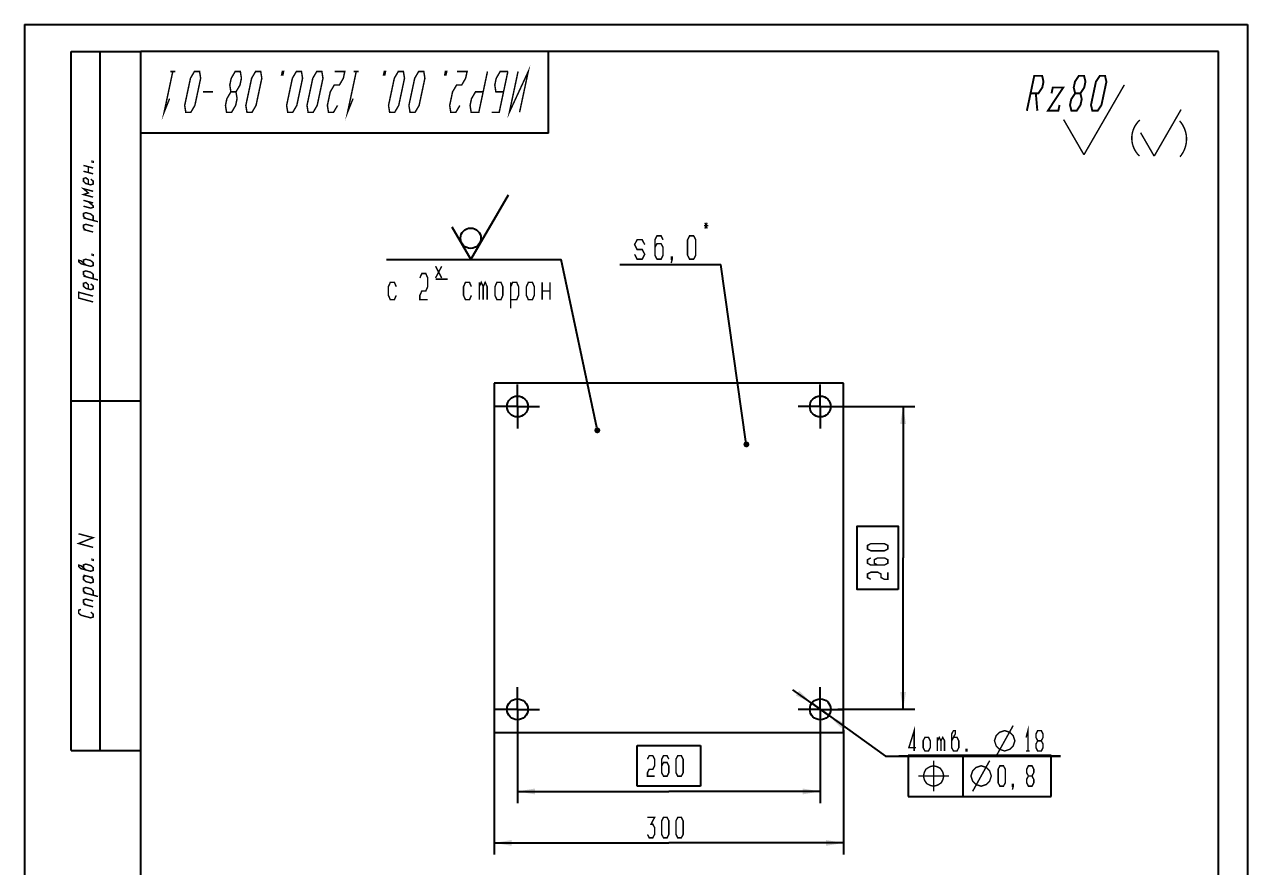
# Model space of a CAD drawing. Header units: millimetres. Extents: x 0 to 210, y 0 to 297.
# Drawn here: x 0 to 210, y 152.2 to 297 of the extents above; entities that cross this region are included whole.
import ezdxf

# ---------------------------------------------------------------- set-up
doc = ezdxf.new("R2010")
doc.units = ezdxf.units.MM
doc.header["$LTSCALE"] = 19.36
doc.linetypes.add('CENTER', pattern=[0.6, 0.375, -0.075, 0.075, -0.075])
doc.layers.get('0').update_dxf_attribs({"linetype": 'CONTINUOUS'})
doc.layers.add('ALL_AXIS', color=7, linetype='CONTINUOUS')
doc.layers.add('ALL_DIMENSIONS', color=7, linetype='CONTINUOUS')
doc.styles.get("Standard").update_dxf_attribs({"font": 'txt', "width": 0.7})
doc.dimstyles.new('DIMSTYLE_1', dxfattribs={"dimtxt": 3.5, "dimasz": 3, "dimexe": 0.18, "dimexo": 0.0625, "dimgap": 0.09, "dimtad": 1, "dimlfac": 5, "dimdsep": 46, "dimtxsty": 'STANDARD', "dimblk": '_FILLED', "dimblk1": '_FILLED', "dimblk2": '_FILLED', "dimcen": 0.09, "dimadec": 0, "dimazin": 0, "dimtp": 0.5, "dimtm": 0.5, "dimtfac": 1, "dimtofl": 0, "dimtmove": 0, "dimatfit": 3, "dimldrblk": '_FILLED', "dimfxl": 1, "dimtolj": 1, "dimarcsym": 0})
doc.dimstyles.new('DIMSTYLE_2', dxfattribs={"dimtxt": 3.5, "dimasz": 3, "dimexe": 0.18, "dimexo": 0.0625, "dimgap": 0.09, "dimtad": 1, "dimtih": 1, "dimtoh": 1, "dimlfac": 5, "dimdsep": 46, "dimtxsty": 'STANDARD', "dimblk": '_FILLED', "dimblk1": '_FILLED', "dimblk2": '_FILLED', "dimcen": 0.09, "dimadec": 0, "dimazin": 0, "dimtp": 0.2, "dimtm": 0.2, "dimtfac": 1, "dimtofl": 0, "dimtmove": 0, "dimatfit": 3, "dimldrblk": '_FILLED', "dimfxl": 1, "dimtolj": 1, "dimarcsym": 0})

# ---------------------------------------------------------------- blocks, each defined once
blk = doc.blocks.new('_FILLED')
at = {"color": 0, "linetype": 'BYBLOCK'}
blk.add_solid([(0, 0), (-1, 0.167), (-1, -0.167)], dxfattribs=at)
blk = doc.blocks.new('*D0')
at = {"layer": 'ALL_DIMENSIONS', "color": 2, "linetype": 'CONTINUOUS'}
for p, q in [((80.64, 175.81), (80.64, 154.46)), ((140.64, 175.81), (140.64, 154.46)), ((80.64, 156.46), (110.64, 156.46)), ((140.64, 156.46), (110.64, 156.46))]:
    blk.add_line(p, q, dxfattribs=at)
at = {"layer": 'ALL_DIMENSIONS', "color": 2, "linetype": 'CONTINUOUS', "xscale": 3, "yscale": 3, "zscale": 3, "rotation": 180}
blk.add_blockref('_FILLED', (80.64, 156.46), dxfattribs=at)
at = {"layer": 'ALL_DIMENSIONS', "color": 2, "linetype": 'CONTINUOUS', "xscale": 3, "yscale": 3, "zscale": 3}
blk.add_blockref('_FILLED', (140.64, 156.46), dxfattribs=at)
blk = doc.blocks.new('*D1')
at = {"layer": 'ALL_DIMENSIONS', "color": 2, "linetype": 'CONTINUOUS'}
for p, q in [((136.64, 179.4), (131.92, 182.77)), ((135.18, 180.44), (136.64, 179.4)), ((138.1, 178.35), (136.64, 179.4)), ((136.64, 179.4), (147.85, 171.37)), ((147.85, 171.37), (177.87, 171.37)), ((177.87, 171.37), (150.1, 171.37))]:
    blk.add_line(p, q, dxfattribs=at)
at = {"layer": 'ALL_DIMENSIONS', "color": 2, "linetype": 'CONTINUOUS', "xscale": 3, "yscale": 3, "zscale": 3}
for p, rotation in [((135.18, 180.44), 324.3881056152), ((138.1, 178.35), 144.3881056152)]:
    blk.add_blockref('_FILLED', p, dxfattribs=dict(at, rotation=rotation))
blk = doc.blocks.new('*D2')
at = {"layer": 'ALL_DIMENSIONS', "color": 2, "linetype": 'CONTINUOUS'}
for p, q in [((84.64, 175.46), (84.64, 163.3)), ((136.64, 175.28), (136.64, 163.3)), ((84.64, 165.3), (110.64, 165.3)), ((136.64, 165.3), (110.64, 165.3))]:
    blk.add_line(p, q, dxfattribs=at)
at = {"layer": 'ALL_DIMENSIONS', "color": 2, "linetype": 'CONTINUOUS', "xscale": 3, "yscale": 3, "zscale": 3, "rotation": 180}
blk.add_blockref('_FILLED', (84.64, 165.3), dxfattribs=at)
at = {"layer": 'ALL_DIMENSIONS', "color": 2, "linetype": 'CONTINUOUS', "xscale": 3, "yscale": 3, "zscale": 3}
blk.add_blockref('_FILLED', (136.64, 165.3), dxfattribs=at)
blk = doc.blocks.new('*D3')
at = {"layer": 'ALL_DIMENSIONS', "color": 2, "linetype": 'CONTINUOUS'}
for p, q in [((139.13, 231.4), (152.86, 231.4)), ((150.86, 231.4), (150.86, 205.4)), ((150.86, 179.4), (150.86, 205.4)), ((139.66, 179.4), (152.86, 179.4))]:
    blk.add_line(p, q, dxfattribs=at)
at = {"layer": 'ALL_DIMENSIONS', "color": 2, "linetype": 'CONTINUOUS', "xscale": 3, "yscale": 3, "zscale": 3}
for p, rotation in [((150.86, 231.4), 90), ((150.86, 179.4), 270)]:
    blk.add_blockref('_FILLED', p, dxfattribs=dict(at, rotation=rotation))
blk = doc.blocks.new('C_2_X_CTOPOH_LISTA_BL0', base_point=(80.22, 247.79))
at = {"color": 2, "linetype": 'CONTINUOUS'}
for p, q in [((79.86, 262.15), (83.1, 267.77)), ((73.39, 262.28), (76.64, 256.66)), ((76.64, 256.66), (79.88, 262.28)), ((62.18, 256.66), (92.18, 256.66)), ((98.25, 227.8), (92.18, 256.66))]:
    blk.add_line(p, q, dxfattribs=at)
at = {"color": 2, "linetype": 'CONTINUOUS', "const_width": 0.25}
for points in [[(67.89, 253.48), (68.23, 254.23), (68.91, 254.23), (69.24, 253.48), (69.24, 251.98), (68.91, 251.23), (68.23, 251.23), (67.89, 250.48), (67.89, 249.73), (69.24, 249.73)], [(70.59, 253.48), (71.64, 255.48)], [(70.59, 255.48), (71.64, 253.48)], [(63.84, 251.98), (63.51, 252.73), (62.83, 252.73), (62.49, 251.98), (62.49, 250.48), (62.83, 249.73), (63.51, 249.73), (63.84, 250.48)], [(70.59, 253.26), (72.69, 253.26)], [(76.74, 251.98), (76.41, 252.73), (75.73, 252.73), (75.39, 251.98), (75.39, 250.48), (75.73, 249.73), (76.41, 249.73), (76.74, 250.48)], [(78.09, 251.98), (78.43, 252.73), (78.77, 251.98), (78.77, 249.73)], [(78.09, 249.73), (78.09, 252.73)], [(78.77, 251.98), (79.11, 252.73), (79.44, 251.98), (79.44, 249.73)], [(80.79, 250.48), (81.13, 249.73), (81.81, 249.73), (82.14, 250.48), (82.14, 251.98), (81.81, 252.73), (81.13, 252.73), (80.79, 251.98), (80.79, 250.48)], [(83.49, 248.23), (83.49, 252.73)], [(83.49, 249.73), (84.51, 249.73), (84.84, 250.48), (84.84, 251.98), (84.51, 252.73), (83.83, 252.73), (83.49, 251.98)], [(86.19, 250.48), (86.53, 249.73), (87.21, 249.73), (87.54, 250.48), (87.54, 251.98), (87.21, 252.73), (86.53, 252.73), (86.19, 251.98), (86.19, 250.48)], [(88.89, 249.73), (88.89, 252.73)], [(90.24, 252.73), (90.24, 249.73)], [(88.89, 251.23), (90.24, 251.23)]]:
    blk.add_lwpolyline(points, dxfattribs=at)
at = {"color": 2, "linetype": 'CONTINUOUS', "const_width": 0.5}
blk.add_lwpolyline([(98.11, 227.31, 1), (98.61, 227.31, 1)], format="xyb", close=True, dxfattribs=at)
at = {"color": 2, "linetype": 'CONTINUOUS'}
blk.add_circle((76.62, 260.29), 1.75, dxfattribs=at)
blk = doc.blocks.new('S_LIST_BL1', base_point=(113.06, 244.16))
at = {"color": 2, "linetype": 'CONTINUOUS'}
for p in [(102.24, 255.78), (123.88, 225.38)]:
    blk.add_line(p, (119.54, 255.78), dxfattribs=at)
at = {"color": 2, "linetype": 'CONTINUOUS', "const_width": 0.25}
for points in [[(116.65, 262.45), (117.4, 262.45)], [(116.84, 262.95), (117.21, 261.95)], [(117.21, 262.95), (116.84, 261.95)], [(109.65, 260.03), (109.3, 260.7), (108.6, 260.7), (108.25, 260.03), (108.25, 257.36), (108.6, 256.7), (109.3, 256.7), (109.65, 257.36), (109.65, 258.7), (109.3, 259.36), (108.6, 259.36), (108.25, 258.7)], [(114.2, 256.7), (113.85, 257.36), (113.85, 260.03), (114.2, 260.7), (114.9, 260.7), (115.25, 260.03), (115.25, 257.36), (114.9, 256.7), (114.2, 256.7)], [(104.75, 257.53), (105.19, 256.7), (106.06, 256.7), (106.5, 257.53), (106.06, 258.36), (105.19, 258.36), (104.75, 259.2), (105.19, 260.03), (106.06, 260.03), (106.5, 259.2)], [(111.22, 256.7), (111.05, 256.7), (111.05, 257.03), (111.22, 257.03), (111.22, 256.7), (111.05, 256.03)]]:
    blk.add_lwpolyline(points, dxfattribs=at)
at = {"color": 2, "linetype": 'CONTINUOUS', "const_width": 0.5}
blk.add_lwpolyline([(123.7, 224.89, 1), (124.2, 224.89, 1)], format="xyb", close=True, dxfattribs=at)
blk = doc.blocks.new('STANDARD_BL2', base_point=(185.35, 280.72))
at = {"color": 2, "linetype": 'CONTINUOUS'}
for points, const_width in [([(172.11, 282.18), (173.38, 288.18), (174.73, 288.18), (174.97, 287.18), (174.76, 286.18), (174.1, 285.18), (172.75, 285.18)], 0.333), ([(181.3, 285.18), (181.96, 286.18), (182.17, 287.18), (181.93, 288.18), (181.03, 288.18), (180.37, 287.18), (180.16, 286.18), (180.4, 285.18)], 0.333), ([(183.36, 282.18), (183.12, 283.18), (183.97, 287.18), (184.63, 288.18), (185.53, 288.18), (185.77, 287.18), (184.92, 283.18), (184.26, 282.18), (183.36, 282.18)], 0.333), ([(176.35, 285.18), (176.56, 286.18), (178.36, 286.18), (175.71, 282.18), (177.51, 282.18), (177.72, 283.18)], 0.333), ([(181.91, 274.63), (188.85, 286.64)], 0.25), ([(173.65, 285.18), (173.91, 282.18)], 0.333), ([(179.76, 282.18), (180.66, 282.18), (181.32, 283.18), (181.53, 284.18), (181.3, 285.18), (180.4, 285.18), (179.73, 284.18), (179.52, 283.18), (179.76, 282.18)], 0.333), ([(193.97, 274.39), (198.59, 282.4)], 0.25), ([(181.91, 274.63), (178.42, 280.67)], 0.25), ([(193.97, 274.39), (191.64, 278.42)], 0.25)]:
    blk.add_lwpolyline(points, dxfattribs=dict(at, const_width=const_width))
at = {"color": 2, "linetype": 'CONTINUOUS', "const_width": 0.25}
for points in [[(191.5, 280.6, 0.433164), (191.43, 274.42)], [(198.4, 274.28, 0.372459), (198.35, 280.44)]]:
    blk.add_lwpolyline(points, format="xyb", dxfattribs=at)

msp = doc.modelspace()

# ---------------------------------------------------------------- linework, layer by layer
at = {"color": 7, "linetype": 'CONTINUOUS'}
for p, q in [((0, 297), (0, 0)), ((0, 297), (210, 297)), ((210, 297), (210, 0)), ((8, 172.3499), (8, 292.3499)), ((8, 292.3499), (20, 292.3499)), ((13, 172.3499), (13, 292.3499)), ((90, 292.3499), (20, 292.3499)), ((20, 278.3499), (20, 292.3499)), ((20, 172.3499), (20, 292.3499)), ((20, 5), (20, 292.3499)), ((205, 292.3499), (20, 292.3499)), ((90, 278.3499), (90, 292.3499)), ((205, 5), (205, 292.3499)), ((90, 278.3499), (20, 278.3499)), ((80.6402, 235.3964), (80.6402, 175.3964)), ((140.6402, 235.3964), (80.6402, 235.3964)), ((140.6402, 175.3964), (140.6402, 235.3964)), ((8, 232.3499), (20, 232.3499)), ((80.6402, 175.3964), (140.6402, 175.3964)), ((8, 172.3499), (20, 172.3499))]:
    msp.add_line(p, q, dxfattribs=at)
at = {"color": 2, "linetype": 'CONTINUOUS'}
for p, q in [((176.2754, 171.45), (151.7171, 171.45)), ((151.7171, 171.45), (151.7171, 164.45)), ((161.1962, 164.45), (161.1962, 171.45)), ((176.2754, 164.45), (176.2754, 171.45)), ((151.7171, 164.45), (176.2754, 164.45))]:
    msp.add_line(p, q, dxfattribs=at)
at = {"color": 2, "linetype": 'CONTINUOUS', "const_width": 0.25}
for points in [[(85.0121, 281.9281), (86.5, 288.9281), (83.2621, 281.9281), (84.75, 288.9281)], [(24.9143, 284.2614), (23.9809, 281.9281), (25.4688, 288.9281)], [(25.9063, 288.9281), (25.0312, 288.9281)], [(30.0625, 288.9281), (30.252, 287.7614), (29.2601, 283.0948), (28.5746, 281.9281), (27.6996, 281.9281), (27.5101, 283.0948), (28.502, 287.7614), (29.1875, 288.9281), (30.0625, 288.9281)], [(37.0625, 288.9281), (36.1875, 288.9281), (35.502, 287.7614), (35.254, 286.5948), (35.4436, 285.4281), (36.3186, 285.4281), (37.004, 286.5948), (37.252, 287.7614), (37.0625, 288.9281)], [(40.5625, 288.9281), (40.752, 287.7614), (39.7601, 283.0948), (39.0746, 281.9281), (38.1996, 281.9281), (38.0101, 283.0948), (39.002, 287.7614), (39.6875, 288.9281), (40.5625, 288.9281)], [(44.2812, 288.9281), (44.5, 288.9281), (44.376, 288.3448), (44.1573, 288.3448), (44.2812, 288.9281)], [(47.5625, 288.9281), (47.752, 287.7614), (46.7601, 283.0948), (46.0746, 281.9281), (45.1996, 281.9281), (45.0101, 283.0948), (46.002, 287.7614), (46.6875, 288.9281), (47.5625, 288.9281)], [(51.0625, 288.9281), (51.252, 287.7614), (50.2601, 283.0948), (49.5746, 281.9281), (48.6996, 281.9281), (48.5101, 283.0948), (49.502, 287.7614), (50.1875, 288.9281), (51.0625, 288.9281)], [(53.7601, 283.0948), (53.0746, 281.9281), (52.1996, 281.9281), (52.0101, 283.0948), (52.5061, 285.4281), (53.1915, 286.5948), (54.0665, 286.5948), (54.752, 287.7614), (55, 288.9281), (53.25, 288.9281)], [(56.4143, 284.2614), (55.4809, 281.9281), (56.9687, 288.9281)], [(57.4063, 288.9281), (56.5312, 288.9281)], [(61.7812, 288.9281), (62, 288.9281), (61.876, 288.3448), (61.6573, 288.3448), (61.7812, 288.9281)], [(65.0625, 288.9281), (65.252, 287.7614), (64.2601, 283.0948), (63.5746, 281.9281), (62.6996, 281.9281), (62.5101, 283.0948), (63.502, 287.7614), (64.1875, 288.9281), (65.0625, 288.9281)], [(68.5625, 288.9281), (68.752, 287.7614), (67.7601, 283.0948), (67.0746, 281.9281), (66.1996, 281.9281), (66.0101, 283.0948), (67.002, 287.7614), (67.6875, 288.9281), (68.5625, 288.9281)], [(72.2813, 288.9281), (72.5, 288.9281), (72.376, 288.3448), (72.1573, 288.3448), (72.2813, 288.9281)], [(74.7601, 283.0948), (74.0746, 281.9281), (73.1996, 281.9281), (73.0101, 283.0948), (73.5061, 285.4281), (74.1915, 286.5948), (75.0665, 286.5948), (75.752, 287.7614), (76, 288.9281), (74.25, 288.9281)], [(79.5, 288.9281), (78.0121, 281.9281), (76.6996, 281.9281), (76.5101, 283.0948), (76.7581, 284.2614), (77.4435, 285.4281), (78.7561, 285.4281)], [(83, 288.9281), (81.5121, 281.9281), (80.1996, 281.9281)], [(83, 288.9281), (81.6875, 288.9281), (81.002, 287.7614), (80.754, 286.5948), (80.9435, 285.4281), (82.256, 285.4281)], [(32.3811, 285.4281), (30.6311, 285.4281)], [(35.4436, 285.4281), (34.7581, 284.2614), (34.5101, 283.0948), (34.6996, 281.9281), (35.5746, 281.9281), (36.2601, 283.0948), (36.5081, 284.2614), (36.3186, 285.4281)], [(11.7941, 273.4749), (11.7941, 273.3499), (11.5858, 273.4057), (11.5858, 273.5307), (11.7941, 273.4749)], [(10.1274, 272.7965), (11.7941, 272.3499)], [(11.7941, 271.3499), (10.1274, 271.7965)], [(10.9608, 271.5732), (10.9608, 272.5732)], [(11.7941, 267.3499), (10.1274, 267.7965), (10.9608, 268.0732), (10.1274, 268.7965), (11.7941, 268.3499)], [(10.9608, 269.5732), (10.9608, 270.3232), (10.5441, 270.6848), (10.1274, 270.5465), (10.1274, 270.0465), (10.5441, 269.6848), (11.3774, 269.4615), (11.7941, 269.5999), (11.7941, 270.0999), (11.3774, 270.4616)], [(10.1274, 266.7965), (11.7941, 266.3499)], [(10.1274, 265.7965), (11.3774, 265.4615), (11.7941, 265.5999), (11.7941, 265.8499), (10.9608, 266.5732)], [(11.7941, 263.3499), (11.7941, 264.0999), (11.3774, 264.4615), (10.5441, 264.6848), (10.1274, 264.5465), (10.1274, 264.0465), (10.5441, 263.6848)], [(12.6274, 263.1266), (10.1274, 263.7965)], [(10.5441, 261.6848), (10.1274, 262.0465), (10.1274, 262.5465), (10.5441, 262.6848), (11.7941, 262.3499)], [(11.7941, 261.3499), (10.1274, 261.7965)], [(10.5441, 255.6848), (9.7108, 256.4081), (9.2941, 256.5198), (9.2941, 256.2698), (9.7108, 255.9081), (11.3774, 255.4616), (11.7941, 255.5999), (11.7941, 256.0999), (11.3774, 256.4615), (10.5441, 256.6848), (10.1274, 256.5465), (10.1274, 256.0465)], [(11.7941, 257.4749), (11.7941, 257.3499), (11.5858, 257.4057), (11.5858, 257.5307), (11.7941, 257.4749)], [(11.7941, 253.3499), (11.7941, 254.0999), (11.3774, 254.4615), (10.5441, 254.6848), (10.1274, 254.5465), (10.1274, 254.0465), (10.5441, 253.6848)], [(12.6274, 253.1266), (10.1274, 253.7965)], [(10.9608, 251.5732), (10.9608, 252.3232), (10.5441, 252.6848), (10.1274, 252.5465), (10.1274, 252.0465), (10.5441, 251.6848), (11.3774, 251.4615), (11.7941, 251.5999), (11.7941, 252.0999), (11.3774, 252.4615)], [(11.7941, 249.3499), (9.2941, 250.0198), (9.2941, 251.0198), (11.7941, 250.3499)], [(11.7941, 207.2041), (9.2941, 207.8739), (11.7941, 208.8707), (9.2941, 209.5406)], [(10.5441, 203.3307), (9.7108, 204.054), (9.2941, 204.1656), (9.2941, 203.9156), (9.7108, 203.554), (11.3774, 203.1074), (11.7941, 203.2457), (11.7941, 203.7457), (11.3774, 204.1074), (10.5441, 204.3307), (10.1274, 204.1923), (10.1274, 203.6923)], [(11.7941, 205.1207), (11.7941, 204.9957), (11.5858, 205.0516), (11.5858, 205.1766), (11.7941, 205.1207)], [(10.1274, 202.4423), (11.3774, 202.1074), (11.7941, 202.1207)], [(10.5441, 202.3307), (10.1274, 202.1923), (10.1274, 201.6923), (10.5441, 201.3307), (11.3774, 201.1074), (11.7941, 201.2457), (11.7941, 201.7457), (11.3774, 202.1074)], [(11.7941, 198.9957), (11.7941, 199.7457), (11.3774, 200.1074), (10.5441, 200.3307), (10.1274, 200.1923), (10.1274, 199.6923), (10.5441, 199.3307)], [(12.6274, 198.7724), (10.1274, 199.4423)], [(10.5441, 197.3307), (10.1274, 197.6923), (10.1274, 198.1923), (10.5441, 198.3307), (11.7941, 197.9957)], [(11.7941, 196.9957), (10.1274, 197.4423)], [(9.7108, 196.554), (9.2941, 196.4156), (9.2941, 195.9156), (9.7108, 195.554), (11.3774, 195.1074), (11.7941, 195.2457), (11.7941, 195.7457), (11.3774, 196.1074)], [(156.0921, 165.325), (156.0921, 170.575)], [(162.8004, 165.325), (165.7171, 170.575)], [(153.4671, 167.95), (158.7171, 167.95)], [(154.342, 167.95), (154.4879, 167.3667), (154.6337, 167.075), (154.9254, 166.6375), (155.5087, 166.3458), (156.0921, 166.2), (156.6754, 166.3458), (156.9671, 166.4916), (157.4046, 166.7833), (157.6962, 167.3667), (157.842, 167.95), (157.6962, 168.5333), (157.5504, 168.825), (157.2587, 169.2625), (156.6754, 169.5542), (156.0921, 169.7), (155.5087, 169.5542), (155.2171, 169.4083), (154.7796, 169.1167), (154.4879, 168.5333), (154.342, 167.95)], [(162.5087, 167.95), (162.8004, 168.825), (163.3837, 169.4083), (164.2587, 169.7), (165.1337, 169.4083), (165.7171, 168.825), (166.0087, 167.95), (165.7171, 167.075), (165.1337, 166.4916), (164.2587, 166.2), (163.3837, 166.4916), (162.8004, 167.075), (162.5087, 167.95)], [(167.4816, 166.2), (167.1754, 166.7833), (167.1754, 169.1167), (167.4816, 169.7), (168.0941, 169.7), (168.4004, 169.1167), (168.4004, 166.7833), (168.0941, 166.2), (167.4816, 166.2)], [(172.9941, 167.95), (173.3004, 168.5333), (173.3004, 169.1167), (172.9941, 169.7), (172.3816, 169.7), (172.0754, 169.1167), (172.0754, 168.5333), (172.3816, 167.95)], [(172.3816, 166.2), (172.9941, 166.2), (173.3004, 166.7833), (173.3004, 167.3667), (172.9941, 167.95), (172.3816, 167.95), (172.0754, 167.3667), (172.0754, 166.7833), (172.3816, 166.2)], [(169.7785, 166.2), (169.6254, 166.2), (169.6254, 166.4916), (169.7785, 166.4916), (169.7785, 166.2), (169.6254, 165.6166)]]:
    msp.add_lwpolyline(points, dxfattribs=at)
at = {"layer": 'ALL_AXIS', "color": 7, "linetype": 'CENTER'}
for p, q in [((84.6402, 231.3964), (84.6402, 235.1964)), ((136.6402, 231.3964), (136.6402, 235.1964)), ((84.6402, 231.3964), (80.8402, 231.3964)), ((84.6402, 231.3964), (84.6402, 227.5964)), ((84.6402, 231.3964), (88.4402, 231.3964)), ((136.6402, 231.3964), (132.8402, 231.3964)), ((136.6402, 231.3964), (136.6402, 227.5964)), ((136.6402, 231.3964), (140.4402, 231.3964)), ((84.6402, 179.3964), (84.6402, 183.1964)), ((136.6402, 179.3964), (136.6402, 183.1964)), ((84.6402, 179.3964), (80.8402, 179.3964)), ((84.6402, 179.3964), (84.6402, 175.5964)), ((84.6402, 179.3964), (88.4402, 179.3964)), ((136.6402, 179.3964), (132.8402, 179.3964)), ((136.6402, 179.3964), (140.4402, 179.3964)), ((136.6402, 179.3964), (136.6402, 175.5964))]:
    msp.add_line(p, q, dxfattribs=at)
at = {"layer": 'ALL_AXIS', "color": 7, "linetype": 'CONTINUOUS'}
for centre in [(84.6402, 231.3964), (136.6402, 231.3964), (84.6402, 179.3964), (136.6402, 179.3964)]:
    msp.add_circle(centre, 1.8, dxfattribs=at)
at = {"layer": 'ALL_DIMENSIONS', "color": 2, "linetype": 'CONTINUOUS'}
for p, q in [((105.2152, 173.1786), (116.0652, 173.1786)), ((105.2152, 166.1786), (105.2152, 173.1786)), ((116.0652, 173.1786), (116.0652, 166.1786)), ((116.0652, 166.1786), (105.2152, 166.1786))]:
    msp.add_line(p, q, dxfattribs=at)
msp.add_lwpolyline([(149.9877, 199.9714), (142.9877, 199.9714), (142.9877, 210.8214), (149.9877, 210.8214), (149.9877, 199.9714)], dxfattribs=at)
at = {"layer": 'ALL_DIMENSIONS', "color": 2, "linetype": 'CONTINUOUS', "const_width": 0.25}
for points in [[(148.2377, 206.9276), (147.6544, 206.6214), (145.321, 206.6214), (144.7377, 206.9276), (144.7377, 207.5401), (145.321, 207.8464), (147.6544, 207.8464), (148.2377, 207.5401), (148.2377, 206.9276)], [(145.321, 205.3964), (144.7377, 205.0901), (144.7377, 204.4776), (145.321, 204.1714), (147.6544, 204.1714), (148.2377, 204.4776), (148.2377, 205.0901), (147.6544, 205.3964), (146.4877, 205.3964), (145.9044, 205.0901), (145.9044, 204.4776), (146.4877, 204.1714)], [(145.321, 201.7214), (144.7377, 202.0276), (144.7377, 202.6401), (145.321, 202.9464), (146.4877, 202.9464), (147.071, 202.6401), (147.071, 202.0276), (147.6544, 201.7214), (148.2377, 201.7214), (148.2377, 202.9464)], [(152.7701, 172.2421), (152.7701, 175.7421), (151.8513, 172.8254), (153.0763, 172.8254)], [(166.843, 171.3671), (169.7596, 176.6171)], [(171.9836, 174.5754), (172.2899, 175.7421), (172.2899, 172.2421)], [(154.3013, 172.8254), (154.6076, 172.2421), (155.2201, 172.2421), (155.5263, 172.8254), (155.5263, 173.9921), (155.2201, 174.5754), (154.6076, 174.5754), (154.3013, 173.9921), (154.3013, 172.8254)], [(156.7513, 173.9921), (157.0576, 174.5754), (157.3638, 173.9921), (157.3638, 172.2421)], [(156.7513, 172.2421), (156.7513, 174.5754)], [(157.3638, 173.9921), (157.6701, 174.5754), (157.9763, 173.9921), (157.9763, 172.2421)], [(159.2013, 173.9921), (159.8138, 175.1588), (159.8138, 175.7421), (159.5076, 175.7421), (159.2013, 175.1588), (159.2013, 172.8254), (159.5076, 172.2421), (160.1201, 172.2421), (160.4263, 172.8254), (160.4263, 173.9921), (160.1201, 174.5754), (159.5076, 174.5754)], [(166.5513, 173.9921), (166.843, 174.8671), (167.4263, 175.4504), (168.3013, 175.7421), (169.1763, 175.4504), (169.7596, 174.8671), (170.0513, 173.9921), (169.7596, 173.1171), (169.1763, 172.5338), (168.3013, 172.2421), (167.4263, 172.5338), (166.843, 173.1171), (166.5513, 173.9921)], [(174.5867, 173.9921), (174.893, 174.5754), (174.893, 175.1588), (174.5867, 175.7421), (173.9742, 175.7421), (173.668, 175.1588), (173.668, 174.5754), (173.9742, 173.9921)], [(161.8044, 172.2421), (161.6513, 172.2421), (161.6513, 172.5338), (161.8044, 172.5338), (161.8044, 172.2421)], [(171.9836, 172.2421), (172.5961, 172.2421)], [(173.9742, 172.2421), (174.5867, 172.2421), (174.893, 172.8254), (174.893, 173.4087), (174.5867, 173.9921), (173.9742, 173.9921), (173.668, 173.4087), (173.668, 172.8254), (173.9742, 172.2421)], [(106.9652, 170.8452), (107.2715, 171.4286), (107.884, 171.4286), (108.1902, 170.8452), (108.1902, 169.6786), (107.884, 169.0952), (107.2715, 169.0952), (106.9652, 168.5119), (106.9652, 167.9286), (108.1902, 167.9286)], [(110.6402, 170.8452), (110.334, 171.4286), (109.7215, 171.4286), (109.4152, 170.8452), (109.4152, 168.5119), (109.7215, 167.9286), (110.334, 167.9286), (110.6402, 168.5119), (110.6402, 169.6786), (110.334, 170.2619), (109.7215, 170.2619), (109.4152, 169.6786)], [(112.1715, 167.9286), (111.8652, 168.5119), (111.8652, 170.8452), (112.1715, 171.4286), (112.784, 171.4286), (113.0902, 170.8452), (113.0902, 168.5119), (112.784, 167.9286), (112.1715, 167.9286)], [(106.9652, 160.8376), (108.1902, 160.8376), (107.5777, 159.6709), (107.884, 159.6709), (108.1902, 159.0876), (108.1902, 157.9209), (107.884, 157.3376), (107.2715, 157.3376), (106.9652, 157.9209)], [(109.7215, 157.3376), (109.4152, 157.9209), (109.4152, 160.2542), (109.7215, 160.8376), (110.334, 160.8376), (110.6402, 160.2542), (110.6402, 157.9209), (110.334, 157.3376), (109.7215, 157.3376)], [(112.1715, 157.3376), (111.8652, 157.9209), (111.8652, 160.2542), (112.1715, 160.8376), (112.784, 160.8376), (113.0902, 160.2542), (113.0902, 157.9209), (112.784, 157.3376), (112.1715, 157.3376)]]:
    msp.add_lwpolyline(points, dxfattribs=at)

# ---------------------------------------------------------------- block references
at = {"color": 2, "linetype": 'CONTINUOUS'}
for name, p in [('STANDARD_BL2', (185.3506, 280.7155)), ('C_2_X_CTOPOH_LISTA_BL0', (80.2166, 247.7866)), ('S_LIST_BL1', (113.0629, 244.1638))]:
    msp.add_blockref(name, p, dxfattribs=at)

# ---------------------------------------------------------------- dimensions: what is measured, and where the dimension line sits
at = {"layer": 'ALL_DIMENSIONS', "color": 2, "linetype": 'CONTINUOUS'}
dim = msp.add_linear_dim(base=(150.8627, 179.3964), p1=(139.1326, 231.3964), p2=(139.6622, 179.3964), angle=270, dimstyle='DIMSTYLE_1', dxfattribs=at)
dim.commit()
dim.dimension.update_dxf_attribs({"geometry": '*D3', "text_midpoint": (148.2377, 201.7214), "dimtype": 160})
dim = msp.add_diameter_dim_2p(p1=(138.1036, 178.3483), p2=(135.1768, 180.4444), text='4îòâ. <>', dimstyle='DIMSTYLE_2', dxfattribs=at)
dim.commit()
dim.dimension.update_dxf_attribs({"geometry": '*D1', "text_midpoint": (151.8513, 172.2421), "dimtype": 163})
for base, p1, p2, picture, middle in [((140.6402, 156.4626), (80.6402, 175.8133), (140.6402, 175.8133), '*D0', (106.9652, 157.3376)), ((136.6402, 165.3036), (84.6402, 175.4602), (136.6402, 175.2837), '*D2', (106.9652, 167.9286))]:
    dim = msp.add_linear_dim(base=base, p1=p1, p2=p2, dimstyle='DIMSTYLE_1', dxfattribs=at)
    dim.commit()
    dim.dimension.update_dxf_attribs({"geometry": picture, "text_midpoint": middle, "dimtype": 160})

doc.saveas('drawing.dxf')
